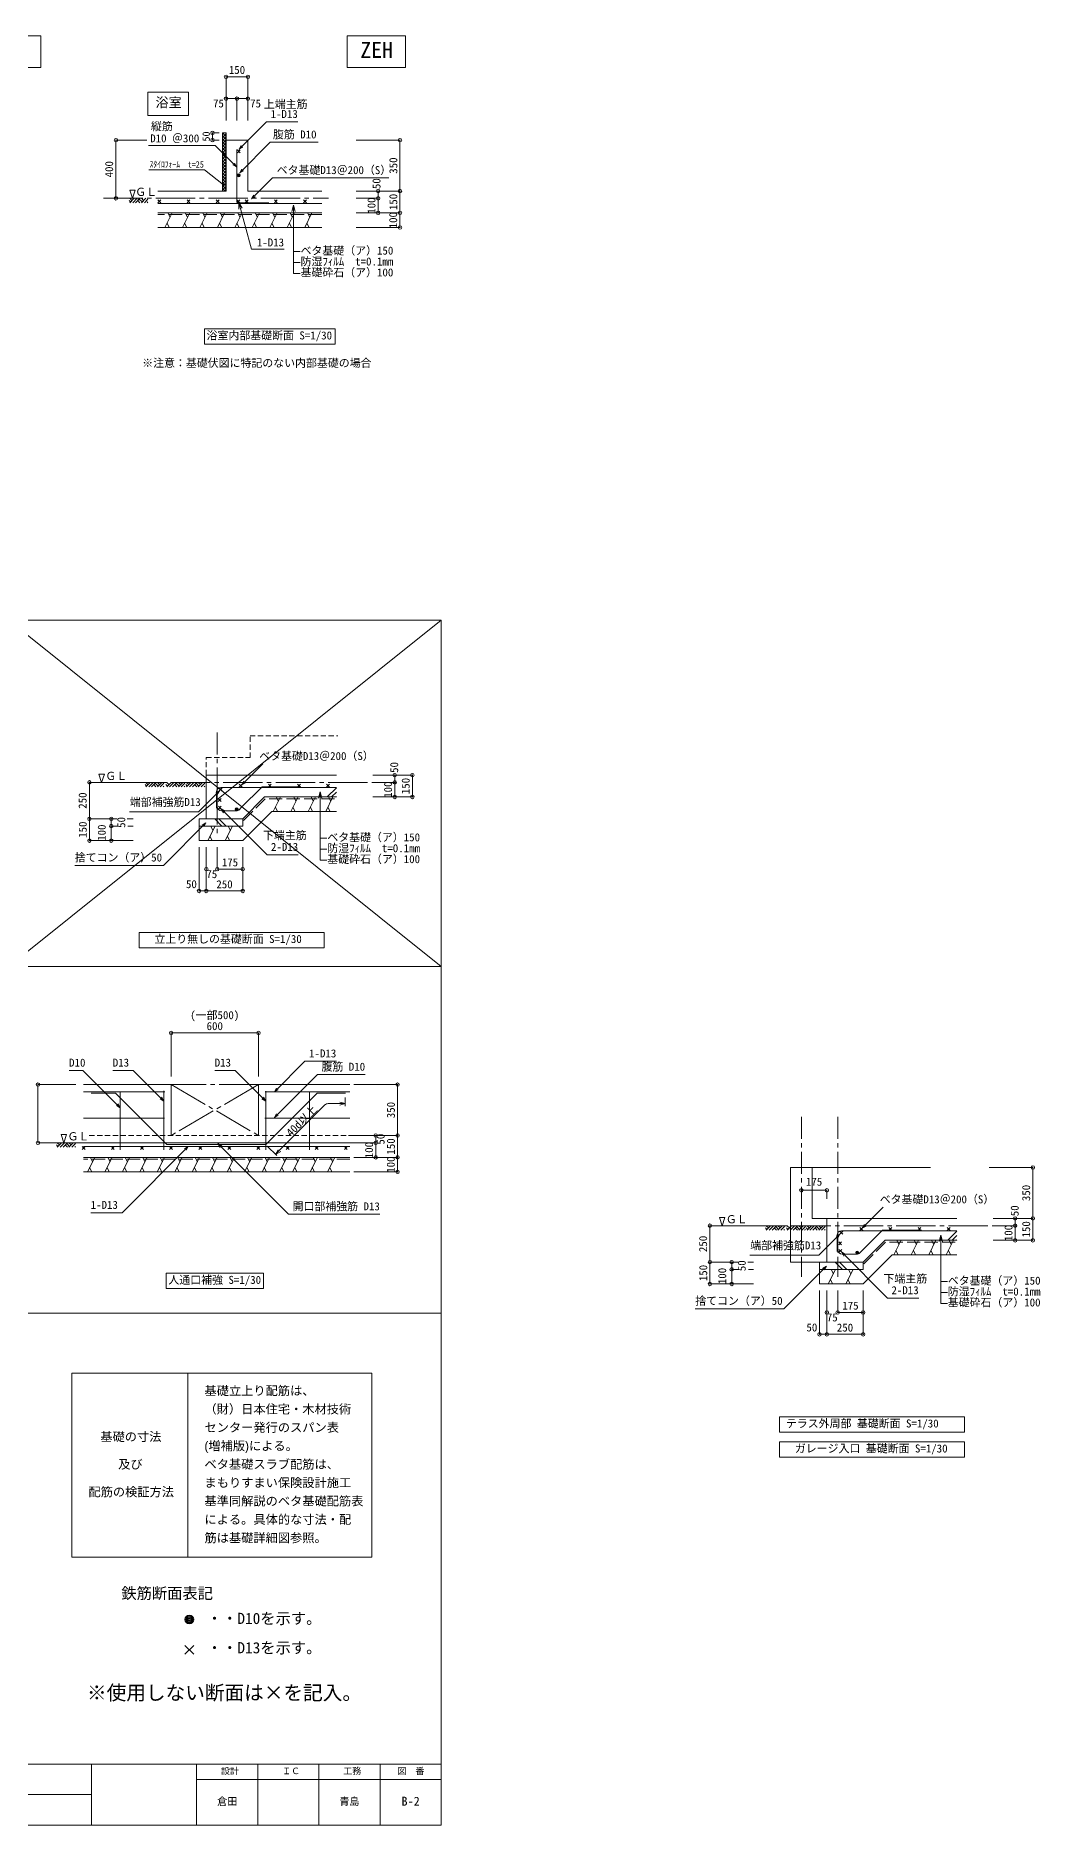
# Model space of a CAD drawing. Units: millimetres at full size, sheet at 1:30. Extents: x -300124 to 10055, y -4140 to 27542.
# Drawn here: x 3155 to 10055, y -4140 to 8154 of the extents above; entities that cross this region are included whole.
import ezdxf
from ezdxf.enums import TextEntityAlignment as Align

# ---------------------------------------------------------------- set-up
doc = ezdxf.new("R2010")
doc.units = ezdxf.units.MM
doc.header["$LTSCALE"] = 30
doc.header["$PDMODE"] = 32
doc.header["$PDSIZE"] = 24
for name, pattern in [('CHAIN1', [8, 5, -1, 1, -1]), ('CHAIN2', [12, 9, -1, 1, -1]), ('DASHED1', [1.8, 1.2, -0.6]), ('DASHED3', [4, 3, -1])]:
    doc.linetypes.add(name, pattern=pattern)
for name, color, linetype, lineweight in [('0-0_敷地線', 4, 'Continuous', 9), ('0-1_文字', 4, 'Continuous', 9), ('0-2_既存建物', 4, 'Continuous', 9), ('0-3_2040', 4, 'Continuous', 9), ('F-F_Layer255', 4, 'Continuous', 9)]:
    doc.layers.add(name, color=color, linetype=linetype, lineweight=lineweight)
doc.layers.add('F-1_Layer241', color=3, linetype='Continuous')
doc.styles.add('ＭＳ ゴシック', font='')
doc.styles.add('ＭＳ Ｐゴシック', font='')
doc.styles.get('ＭＳ ゴシック').set_extended_font_data('MS Gothic')
doc.styles.get('ＭＳ Ｐゴシック').set_extended_font_data('MS PGothic')

msp = doc.modelspace()

# ---------------------------------------------------------------- linework, layer by layer
at = {"layer": '0-0_敷地線'}
for p, q in [((4462.28, 7872.91), (4462.28, 7722.91)), ((4462.28, 7872.91), (4612.28, 7872.91)), ((4612.28, 7872.91), (4612.28, 7722.91)), ((4462.28, 7722.91), (4462.28, 7572.91)), ((4462.28, 7722.91), (4537.28, 7722.91)), ((4537.28, 7722.91), (4537.28, 7572.91)), ((4537.28, 7722.91), (4612.28, 7722.91)), ((4612.28, 7722.91), (4612.28, 7572.91)), ((4551.35, 7374.45), (4740.05, 7563.14)), ((4740.05, 7563.14), (4955.55, 7563.14)), ((3705.96, 7437.71), (3855.96, 7437.71)), ((3705.96, 7037.71), (3705.96, 7437.71)), ((3855.96, 7437.71), (3917.19, 7437.71)), ((3929.13, 7400.1), (4387.01, 7400.1)), ((4534.14, 7252.97), (4387.01, 7400.1)), ((4462.28, 7422.71), (4462.28, 7437.71)), ((4462.28, 7437.71), (4612.28, 7437.71)), ((4462.28, 7422.71), (4462.28, 7087.71)), ((4612.28, 7437.71), (4612.28, 7422.71)), ((4612.28, 7087.71), (4612.28, 7422.71)), ((5656.96, 7437.71), (5356.96, 7437.71)), ((5656.96, 7087.71), (5656.96, 7437.71)), ((4508.16, 7267.97), (4534.14, 7252.97)), ((4534.14, 7252.97), (4519.14, 7278.95)), ((4537.28, 7016.87), (4537.28, 7372.71)), ((4560.17, 7349.78), (4540.17, 7369.78)), ((4560.17, 7369.78), (4540.17, 7349.78)), ((4637.4, 7033.27), (4781.79, 7177.67)), ((4781.79, 7177.67), (5579.96, 7177.67)), ((3805.78, 7012.71), (3795.78, 7022.71)), ((3815.78, 7022.71), (3800.78, 7037.71)), ((3800.78, 7007.71), (3830.78, 7037.71)), ((3819.09, 7037.71), (3837.76, 7093.71)), ((3820.78, 7007.71), (3850.78, 7037.71)), ((3840.78, 7007.71), (3870.78, 7037.71)), ((3870.78, 7007.71), (3855.78, 7022.71)), ((3885.78, 7012.71), (3865.78, 7032.71)), ((3895.78, 7022.71), (3880.78, 7037.71)), ((3880.78, 7007.71), (3910.78, 7037.71)), ((3900.78, 7007.71), (3925.78, 7032.71)), ((3920.78, 7007.71), (3925.78, 7012.71)), ((4462.28, 7087.71), (3993.9, 7087.71)), ((3993.9, 7026.92), (4013.9, 7006.92)), ((3993.9, 7006.92), (4013.9, 7026.92)), ((4193.9, 7026.92), (4213.9, 7006.92)), ((4193.9, 7006.92), (4213.9, 7026.92)), ((4393.9, 7026.92), (4413.9, 7006.92)), ((4393.9, 7006.92), (4413.9, 7026.92)), ((4537.28, 7026.92), (4557.28, 7006.92)), ((4537.28, 7006.92), (4557.28, 7026.92)), ((4550.29, 7008.43), (4636.18, 6687.87)), ((4593.9, 7026.92), (4613.9, 7006.92)), ((4593.9, 7006.92), (4613.9, 7026.92)), ((5119.78, 7087.71), (4612.28, 7087.71)), ((4793.9, 7026.92), (4813.9, 7006.92)), ((4793.9, 7006.92), (4813.9, 7026.92)), ((4993.9, 7026.92), (5013.9, 7006.92)), ((4993.9, 7006.92), (5013.9, 7026.92)), ((5506.96, 7087.71), (5356.96, 7087.71)), ((5506.96, 7037.71), (5356.96, 7037.71)), ((5656.96, 7087.71), (5506.96, 7087.71)), ((5506.96, 7037.71), (5506.96, 7087.71)), ((5506.96, 6937.71), (5506.96, 7037.71)), ((5656.96, 6937.71), (5656.96, 7087.71)), ((3994.23, 7002.71), (5119.78, 7002.71)), ((3994.23, 6937.71), (4212.28, 6937.71)), ((4042.28, 6837.71), (4092.28, 6937.71)), ((4077.28, 6907.71), (4062.28, 6937.71)), ((4162.28, 6837.71), (4212.28, 6937.71)), ((4197.28, 6907.71), (4182.28, 6937.71)), ((5119.78, 6937.71), (4212.28, 6937.71)), ((4282.28, 6837.71), (4332.28, 6937.71)), ((4317.28, 6907.71), (4302.28, 6937.71)), ((4402.28, 6837.71), (4452.28, 6937.71)), ((4437.28, 6907.71), (4422.28, 6937.71)), ((4522.28, 6837.71), (4572.28, 6937.71)), ((4557.28, 6907.71), (4542.28, 6937.71)), ((4547.28, 7006.87), (4755.04, 7006.87)), ((4642.28, 6837.71), (4692.28, 6937.71)), ((4677.28, 6907.71), (4662.28, 6937.71)), ((4762.28, 6837.71), (4812.28, 6937.71)), ((4797.28, 6907.71), (4782.28, 6937.71)), ((4882.28, 6837.71), (4932.28, 6937.71)), ((4917.28, 6907.71), (4902.28, 6937.71)), ((4925.45, 6990.7), (4925.45, 6522.2)), ((5002.28, 6837.71), (5052.28, 6937.71)), ((5037.28, 6907.71), (5022.28, 6937.71)), ((5656.96, 6837.71), (5656.96, 6937.71)), ((3994.23, 6837.71), (5119.78, 6837.71)), ((4072.28, 6837.71), (4057.28, 6867.71)), ((4192.28, 6837.71), (4177.28, 6867.71)), ((4312.28, 6837.71), (4297.28, 6867.71)), ((4432.28, 6837.71), (4417.28, 6867.71)), ((4552.28, 6837.71), (4537.28, 6867.71)), ((4672.28, 6837.71), (4657.28, 6867.71)), ((4792.28, 6837.71), (4777.28, 6867.71)), ((4912.28, 6837.71), (4897.28, 6867.71)), ((5032.28, 6837.71), (5017.28, 6867.71)), ((5656.96, 6837.71), (5356.96, 6837.71)), ((4636.18, 6687.87), (4861.18, 6687.87)), ((4925.45, 6672.2), (4970.95, 6672.2)), ((4925.45, 6597.2), (4970.95, 6597.2)), ((4925.45, 6522.2), (4970.95, 6522.2)), ((4313.4, 6141.71), (4313.4, 6036.71)), ((5211.87, 6141.71), (4313.4, 6141.71)), ((4313.4, 6036.71), (5211.87, 6036.71)), ((5211.87, 6036.71), (5211.87, 6141.71)), ((3864.65, 1993.8), (3864.65, 1888.8)), ((3864.65, 1888.8), (5136.3, 1888.8)), ((4084.68, 1303.65), (4084.68, 1003.65)), ((4084.68, 1303.65), (4684.68, 1303.65)), ((4684.68, 1303.65), (4684.68, 1003.65)), ((4794.18, 898.65), (5004.43, 1108.91)), ((5004.43, 1108.91), (5219.93, 1108.91)), ((3478.42, 1045.48), (3383.92, 1045.48)), ((3734.68, 789.23), (3478.42, 1045.48)), ((3824.42, 1045.48), (3683.92, 1045.48)), ((4034.68, 835.23), (3824.42, 1045.48)), ((4524.42, 1045.48), (4383.92, 1045.48)), ((4734.68, 835.23), (4524.42, 1045.48)), ((4794.18, 721.76), (5089.93, 1017.51)), ((5089.93, 1017.51), (5417.93, 1017.51)), ((3169.99, 548.65), (3169.99, 948.65)), ((3169.99, 948.65), (3429.18, 948.65)), ((4084.68, 948.65), (3483.99, 948.65)), ((3483.99, 898.65), (4040.82, 898.65)), ((3535.67, 888.94), (3702.31, 888.94)), ((3734.68, 898.65), (3734.68, 499.69)), ((4034.68, 906.53), (4034.68, 499.69)), ((4084.68, 598.65), (4084.68, 948.65)), ((5312.86, 948.65), (4684.68, 948.65)), ((4684.68, 598.65), (4684.68, 948.65)), ((4730.51, 898.65), (5312.86, 898.65)), ((4734.68, 902.24), (4734.68, 499.69)), ((5034.68, 898.65), (5034.68, 499.69)), ((5087.91, 888.94), (5282.05, 888.94)), ((5640.36, 948.65), (5340.36, 948.65)), ((5640.36, 598.65), (5640.36, 948.65)), ((5141.34, 808.93), (4801.83, 469.42)), ((5162.55, 817.72), (5281.33, 817.72)), ((5281.33, 817.72), (5243.33, 827.9)), ((5281.33, 817.72), (5244.6, 807.87)), ((5281.33, 860.58), (5281.33, 800.18)), ((3483.99, 717.76), (4038.46, 717.76)), ((4729.09, 717.76), (5312.86, 717.76)), ((3169.99, 548.65), (5340.36, 548.65)), ((3307.49, 523.65), (3297.49, 533.65)), ((3317.49, 533.65), (3302.49, 548.65)), ((3302.49, 518.65), (3332.49, 548.65)), ((3322.49, 518.65), (3352.49, 548.65)), ((3342.49, 518.65), (3372.49, 548.65)), ((3347.49, 548.65), (3366.16, 604.65)), ((3372.49, 518.65), (3357.49, 533.65)), ((3387.49, 523.65), (3367.49, 543.65)), ((3397.49, 533.65), (3382.49, 548.65)), ((3382.49, 518.65), (3412.49, 548.65)), ((3402.49, 518.65), (3427.49, 543.65)), ((3422.49, 518.65), (3427.49, 523.65)), ((3474.68, 523.65), (3494.68, 503.65)), ((3474.68, 503.65), (3494.68, 523.65)), ((3483.99, 524.04), (5312.86, 524.04)), ((3674.68, 503.65), (3694.68, 523.65)), ((3674.68, 523.65), (3694.68, 503.65)), ((4202.68, 523.15), (3747.68, 68.15)), ((3874.68, 523.65), (3894.68, 503.65)), ((3874.68, 503.65), (3894.68, 523.65)), ((4074.68, 523.65), (4094.68, 503.65)), ((4074.68, 503.65), (4094.68, 523.65)), ((4274.68, 503.65), (4294.68, 523.65)), ((4274.68, 523.65), (4294.68, 503.65)), ((4406.38, 542.79), (4891.02, 58.15)), ((4474.68, 523.65), (4494.68, 503.65)), ((4474.68, 503.65), (4494.68, 523.65)), ((4674.68, 503.65), (4694.68, 523.65)), ((4674.68, 523.65), (4694.68, 503.65)), ((4745.08, 526.18), (4810, 461.25)), ((4802.18, 469.08), (4820.37, 500.58)), ((4874.68, 503.65), (4894.68, 523.65)), ((4874.68, 523.65), (4894.68, 503.65)), ((5074.68, 523.65), (5094.68, 503.65)), ((5074.68, 503.65), (5094.68, 523.65)), ((5274.68, 523.65), (5294.68, 503.65)), ((5274.68, 503.65), (5294.68, 523.65)), ((5490.36, 598.65), (5340.36, 598.65)), ((5490.36, 548.65), (5340.36, 548.65)), ((5640.36, 598.65), (5490.36, 598.65)), ((5490.36, 548.65), (5490.36, 598.65)), ((5490.36, 448.65), (5490.36, 548.65)), ((5640.36, 448.65), (5640.36, 598.65)), ((3483.99, 448.65), (5312.86, 448.65)), ((3509.99, 348.65), (3559.99, 448.65)), ((3539.99, 348.65), (3524.99, 378.65)), ((3544.99, 418.65), (3529.99, 448.65)), ((3629.99, 348.65), (3679.99, 448.65)), ((3659.99, 348.65), (3644.99, 378.65)), ((3664.99, 418.65), (3649.99, 448.65)), ((3749.99, 348.65), (3799.99, 448.65)), ((3779.99, 348.65), (3764.99, 378.65)), ((3784.99, 418.65), (3769.99, 448.65)), ((3869.99, 348.65), (3919.99, 448.65)), ((3899.99, 348.65), (3884.99, 378.65)), ((3904.99, 418.65), (3889.99, 448.65)), ((3989.99, 348.65), (4039.99, 448.65)), ((4019.99, 348.65), (4004.99, 378.65)), ((4024.99, 418.65), (4009.99, 448.65)), ((4109.99, 348.65), (4159.99, 448.65)), ((4139.99, 348.65), (4124.99, 378.65)), ((4144.99, 418.65), (4129.99, 448.65)), ((4229.99, 348.65), (4279.99, 448.65)), ((4259.99, 348.65), (4244.99, 378.65)), ((4264.99, 418.65), (4249.99, 448.65)), ((4349.99, 348.65), (4399.99, 448.65)), ((4379.99, 348.65), (4364.99, 378.65)), ((4384.99, 418.65), (4369.99, 448.65)), ((4469.99, 348.65), (4519.99, 448.65)), ((4499.99, 348.65), (4484.99, 378.65)), ((4504.99, 418.65), (4489.99, 448.65)), ((4589.99, 348.65), (4639.99, 448.65)), ((4619.99, 348.65), (4604.99, 378.65)), ((4624.99, 418.65), (4609.99, 448.65)), ((4709.99, 348.65), (4759.99, 448.65)), ((4739.99, 348.65), (4724.99, 378.65)), ((4744.99, 418.65), (4729.99, 448.65)), ((4802.18, 469.08), (4838.36, 489.96)), ((4829.99, 348.65), (4879.99, 448.65)), ((4859.99, 348.65), (4844.99, 378.65)), ((4864.99, 418.65), (4849.99, 448.65)), ((4919.46, 348.65), (4969.46, 448.65)), ((4949.46, 348.65), (4934.46, 378.65)), ((4954.46, 418.65), (4939.46, 448.65)), ((5039.46, 348.65), (5089.46, 448.65)), ((5069.46, 348.65), (5054.46, 378.65)), ((5074.46, 418.65), (5059.46, 448.65)), ((5159.46, 348.65), (5209.46, 448.65)), ((5189.46, 348.65), (5174.46, 378.65)), ((5194.46, 418.65), (5179.46, 448.65)), ((5640.36, 448.65), (5640.36, 348.65)), ((3483.99, 348.65), (5312.86, 348.65)), ((5640.36, 348.65), (5340.36, 348.65)), ((3747.68, 68.15), (3532.18, 68.15)), ((4891.02, 58.15), (5519.02, 58.15)), ((4050.93, -347.35), (4050.93, -452.35)), ((4718.43, -347.35), (4050.93, -347.35)), ((4718.43, -452.35), (4718.43, -347.35)), ((4050.93, -452.35), (4718.43, -452.35)), ((3403, -2299.08), (3403, -1035.19)), ((3403, -1035.19), (5463.18, -1035.19)), ((4200.12, -1035.19), (4200.12, -2299.08)), ((5463.18, -1035.19), (5463.18, -2299.08)), ((8263.77, -1335.07), (8263.77, -1440.07)), ((8263.77, -1440.07), (9535.42, -1440.07)), ((8263.77, -1506.81), (8263.77, -1611.81)), ((8263.77, -1611.81), (9535.42, -1611.81)), ((5463.18, -2299.08), (3403, -2299.08)), ((4180.07, -2904.45), (4240.07, -2964.45)), ((4180.07, -2964.45), (4240.07, -2904.45))]:
    msp.add_line(p, q, dxfattribs=at)
at = {"layer": '0-0_敷地線', "color": 6}
for p, q in [((4368.75, 7487.71), (4368.75, 7437.71)), ((4368.75, 7487.71), (4415.18, 7487.71)), ((4368.75, 7437.71), (4415.18, 7437.71)), ((4437.28, 7487.71), (4437.28, 7087.71)), ((4437.28, 7477.93), (4447.06, 7487.71)), ((4462.28, 7462.38), (4437.28, 7487.38)), ((4437.28, 7456.72), (4462.28, 7481.72)), ((4462.28, 7441.17), (4437.28, 7466.17)), ((4437.28, 7435.51), (4462.28, 7460.51)), ((4462.28, 7419.96), (4437.28, 7444.96)), ((4437.28, 7414.29), (4462.28, 7439.29)), ((4462.28, 7398.74), (4437.28, 7423.74)), ((4437.28, 7393.08), (4462.28, 7418.08)), ((4462.28, 7377.53), (4437.28, 7402.53)), ((4437.28, 7371.87), (4462.28, 7396.87)), ((4462.28, 7356.32), (4437.28, 7381.32)), ((4462.28, 7483.6), (4458.16, 7487.71)), ((4437.28, 7350.65), (4462.28, 7375.65)), ((4462.28, 7335.1), (4437.28, 7360.1)), ((4437.28, 7329.44), (4462.28, 7354.44)), ((4462.28, 7313.89), (4437.28, 7338.89)), ((4437.28, 7308.23), (4462.28, 7333.23)), ((4462.28, 7292.68), (4437.28, 7317.68)), ((4437.28, 7287.01), (4462.28, 7312.01)), ((4462.28, 7271.46), (4437.28, 7296.46)), ((4437.28, 7265.8), (4462.28, 7290.8)), ((4462.28, 7250.25), (4437.28, 7275.25)), ((4437.28, 7244.59), (4462.28, 7269.59)), ((4462.28, 7229.04), (4437.28, 7254.04)), ((3930.61, 7232.92), (4313.63, 7232.92)), ((4313.63, 7232.92), (4444.84, 7129.69)), ((4437.28, 7223.37), (4462.28, 7248.37)), ((4462.28, 7207.82), (4437.28, 7232.82)), ((4437.28, 7202.16), (4462.28, 7227.16)), ((4462.28, 7186.61), (4437.28, 7211.61)), ((4437.28, 7180.95), (4462.28, 7205.95)), ((4462.28, 7165.4), (4437.28, 7190.4)), ((4437.28, 7159.74), (4462.28, 7184.74)), ((4462.28, 7144.18), (4437.28, 7169.18)), ((4437.28, 7138.52), (4462.28, 7163.52)), ((4462.28, 7122.97), (4437.28, 7147.97)), ((4437.28, 7117.31), (4462.28, 7142.31)), ((4462.28, 7101.76), (4437.28, 7126.76)), ((4437.28, 7096.1), (4462.28, 7121.1)), ((4455.11, 7087.71), (4437.28, 7105.55)), ((4450.11, 7087.71), (4462.28, 7099.88))]:
    msp.add_line(p, q, dxfattribs=at)
at = {"layer": '0-0_敷地線', "linetype": 'CHAIN2'}
for p, q in [((3620.72, 7037.71), (5165.28, 7037.71)), ((4684.68, 948.65), (4084.68, 598.65)), ((4084.68, 948.65), (4684.68, 598.65)), ((4684.68, 948.65), (4084.68, 948.65))]:
    msp.add_line(p, q, dxfattribs=at)
at = {"layer": '0-0_敷地線', "linetype": 'DASHED3'}
for p, q in [((5119.78, 6925.71), (3994.23, 6925.71)), ((5312.86, 436.65), (3483.99, 436.65))]:
    msp.add_line(p, q, dxfattribs=at)
at = {"layer": '0-0_敷地線', "linetype": 'DASHED1'}
msp.add_line((5340.36, 598.65), (3508.52, 598.65), dxfattribs=at)
at = {"layer": '0-0_敷地線', "color": 3}
for points in [[(2790.79, 8154.47), (3190.1, 8154.47), (3190.1, 7935.97), (2790.79, 7935.97)], [(5294.46, 8154.47), (5693.77, 8154.47), (5693.77, 7935.97), (5294.46, 7935.97)]]:
    msp.add_lwpolyline(points, close=True, dxfattribs=at)
at = {"layer": '0-0_敷地線'}
msp.add_lwpolyline([(3925.54, 7766.36), (4204.18, 7766.36), (4204.18, 7606.69), (3925.54, 7606.69)], close=True, dxfattribs=at)
at = {"layer": '0-0_敷地線', "color": 6}
msp.add_lwpolyline([(4437.28, 7487.71), (4462.28, 7487.71), (4462.28, 7437.71)], dxfattribs=at)
at = {"layer": '0-0_敷地線'}
for points in [[(4577.33, 7389.45), (4551.35, 7374.45), (4566.35, 7400.43)], [(4555.8, 7212.4), (4766.06, 7422.65), (5094.06, 7422.65)], [(4581.79, 7227.4), (4555.8, 7212.4), (4570.8, 7238.38)], [(3819.09, 7037.71), (3800.43, 7093.71), (3837.76, 7093.71)], [(4550.29, 6963.43), (4550.29, 7008.43), (4572.79, 6969.46)], [(4663.38, 7048.27), (4637.4, 7033.27), (4652.4, 7059.25)], [(4913.8, 6947.24), (4925.45, 6990.7), (4937.09, 6947.24)], [(5656.96, 6937.71), (5506.96, 6937.71), (5356.96, 6937.71)], [(5136.3, 1888.8), (5136.3, 1993.8), (3864.65, 1993.8)], [(3702.31, 888.94), (4054.78, 536.46), (4735.43, 536.46), (5087.91, 888.94)], [(4008.69, 850.23), (4034.68, 835.23), (4019.68, 861.21)], [(4708.69, 850.23), (4734.68, 835.23), (4719.68, 861.21)], [(4820.16, 913.65), (4794.18, 898.65), (4809.18, 924.63)], [(3708.69, 804.23), (3734.68, 789.23), (3719.68, 815.21)], [(4820.16, 736.76), (4794.18, 721.76), (4809.18, 747.74)], [(3347.49, 548.65), (3328.82, 604.65), (3366.16, 604.65)], [(4176.69, 508.15), (4202.68, 523.15), (4187.68, 497.17)], [(4421.38, 516.81), (4406.38, 542.79), (4432.36, 527.79)], [(5640.36, 448.65), (5490.36, 448.65), (5340.36, 448.65)], [(9535.42, -1440.07), (9535.42, -1335.07), (8263.77, -1335.07)], [(9535.42, -1611.81), (9535.42, -1506.81), (8263.77, -1506.81)]]:
    msp.add_lwpolyline(points, dxfattribs=at)
for centre, radius in [((4549.1, 7195.9), 10), ((4549.1, 7195.9), 8), ((4549.1, 7195.9), 6), ((4549.1, 7195.9), 4), ((4549.1, 7195.9), 2), ((4209.87, -2726.51), 30), ((4209.87, -2726.51), 24), ((4209.87, -2726.51), 18), ((4209.87, -2726.51), 12), ((4209.87, -2726.51), 6)]:
    msp.add_circle(centre, radius, dxfattribs=at)
for centre, radius, start, end in [((4547.28, 7016.87), 10, 180, 270), ((5162.55, 787.72), 30, 90, 135)]:
    msp.add_arc(centre, radius, start, end, dxfattribs=at)
for p in [(4462.28, 7872.91), (4612.28, 7872.91), (4462.28, 7722.91), (4537.28, 7722.91), (4612.28, 7722.91), (3705.96, 7437.71), (5656.96, 7437.71), (3705.96, 7037.71), (5506.96, 7087.71), (5506.96, 7037.71), (5506.96, 7037.71), (5656.96, 7087.71), (5506.96, 6937.71), (5656.96, 6937.71), (5656.96, 6937.71), (5656.96, 6837.71), (4084.68, 1303.65), (4684.68, 1303.65), (3169.99, 948.65), (5640.36, 948.65), (3169.99, 548.65), (5490.36, 598.65), (5490.36, 548.65), (5490.36, 548.65), (5640.36, 598.65), (5490.36, 448.65), (5640.36, 448.65), (5640.36, 348.65)]:
    msp.add_point(p, dxfattribs=at)
at = {"layer": '0-0_敷地線', "color": 6}
for p in [(4368.75, 7487.71), (4368.75, 7437.71)]:
    msp.add_point(p, dxfattribs=at)
at = {"layer": '0-1_文字', "linetype": 'CHAIN1'}
for p, q in [((4401.64, 3366.5), (4401.64, 2672.55)), ((8413.95, 725.94), (8413.95, -373.31)), ((8663.95, 725.94), (8663.95, -373.31))]:
    msp.add_line(p, q, dxfattribs=at)
at = {"layer": '0-1_文字', "linetype": 'DASHED1'}
for p, q in [((4626.64, 3344.84), (5229.64, 3344.84)), ((4626.64, 3194.84), (4626.64, 3344.84)), ((4326.64, 3194.84), (4626.64, 3194.84)), ((4326.64, 3074.84), (4326.64, 3194.84))]:
    msp.add_line(p, q, dxfattribs=at)
at = {"layer": '0-1_文字'}
for p, q in [((3589, 3080.84), (3626.33, 3080.84)), ((3607.66, 3024.84), (3589, 3080.84)), ((3607.66, 3024.84), (3626.33, 3080.84)), ((4326.64, 3074.84), (4326.64, 2774.84)), ((5220.64, 3074.84), (4326.64, 3074.84)), ((5620.48, 3074.84), (5470.48, 3074.84)), ((5741.84, 3074.84), (5591.84, 3074.84)), ((5741.84, 3074.84), (5591.84, 3074.84)), ((5620.48, 3024.84), (5620.48, 3074.84)), ((5741.84, 2924.84), (5741.84, 3074.84)), ((3523.56, 2774.84), (3523.56, 3024.84)), ((3606.15, 3024.84), (3608.53, 3024.84)), ((3915.57, 2999.84), (3905.57, 3009.84)), ((3910.57, 2994.84), (3940.57, 3024.84)), ((3925.57, 3009.84), (3910.57, 3024.84)), ((3930.57, 2994.84), (3960.57, 3024.84)), ((3950.57, 2994.84), (3980.57, 3024.84)), ((3980.57, 2994.84), (3965.57, 3009.84)), ((3995.57, 2999.84), (3975.57, 3019.84)), ((3990.57, 2994.84), (4020.57, 3024.84)), ((4005.57, 3009.84), (3990.57, 3024.84)), ((4010.57, 2994.84), (4035.57, 3019.84)), ((4030.57, 2994.84), (4035.57, 2999.84)), ((4059.44, 2999.84), (4049.44, 3009.84)), ((4054.44, 2994.84), (4084.44, 3024.84)), ((4069.44, 3009.84), (4054.44, 3024.84)), ((4074.44, 2994.84), (4104.44, 3024.84)), ((4094.44, 2994.84), (4124.44, 3024.84)), ((4124.44, 2994.84), (4109.44, 3009.84)), ((4139.44, 2999.84), (4119.44, 3019.84)), ((4134.44, 2994.84), (4164.44, 3024.84)), ((4149.44, 3009.84), (4134.44, 3024.84)), ((4154.44, 2994.84), (4179.44, 3019.84)), ((4174.44, 2994.84), (4179.44, 2999.84)), ((4195.89, 2999.84), (4185.89, 3009.84)), ((4190.89, 2994.84), (4220.89, 3024.84)), ((4205.89, 3009.84), (4190.89, 3024.84)), ((4210.89, 2994.84), (4240.89, 3024.84)), ((4230.89, 2994.84), (4260.89, 3024.84)), ((4260.89, 2994.84), (4245.89, 3009.84)), ((4275.89, 2999.84), (4255.89, 3019.84)), ((4270.89, 2994.84), (4300.89, 3024.84)), ((4285.89, 3009.84), (4270.89, 3024.84)), ((4416.86, 2967.33), (4272.46, 2822.93)), ((4290.89, 2994.84), (4315.89, 3019.84)), ((4310.89, 2994.84), (4315.89, 2999.84)), ((4396.82, 2959.84), (4396.82, 2847.08)), ((4401.64, 2859.84), (4401.64, 3003.03)), ((4435.87, 2967.34), (4415.87, 2987.34)), ((4435.87, 2987.34), (4415.87, 2967.34)), ((4426.82, 2989.84), (4526.64, 2989.84)), ((4526.64, 2989.84), (5220.64, 2989.84)), ((4553.06, 2992.43), (4573.06, 3012.43)), ((4553.06, 3012.43), (4573.06, 2992.43)), ((4570.4, 3007.59), (4585.4, 3033.57)), ((4753.06, 2992.43), (4773.06, 3012.43)), ((4753.06, 3012.43), (4773.06, 2992.43)), ((4953.06, 2992.43), (4973.06, 3012.43)), ((4953.06, 3012.43), (4973.06, 2992.43)), ((5109.12, 2959.62), (5109.12, 2491.12)), ((5153.06, 2992.43), (5173.06, 3012.43)), ((5153.06, 3012.43), (5173.06, 2992.43)), ((5157.71, 2924.84), (5220.64, 2987.77)), ((5187.4, 2924.84), (5220.64, 2958.07)), ((5620.48, 3024.84), (5470.48, 3024.84)), ((5620.48, 3024.84), (5470.48, 3024.84)), ((5620.48, 2924.84), (5620.48, 3024.84)), ((4428.51, 2893.68), (4408.51, 2913.68)), ((4428.51, 2913.68), (4408.51, 2893.68)), ((4409.5, 2862.01), (4429.5, 2842.01)), ((4409.5, 2842.01), (4429.5, 2862.01)), ((4429.67, 2842.32), (4455.65, 2827.32)), ((4444.67, 2816.33), (4429.67, 2842.32)), ((4429.67, 2842.32), (4744.34, 2527.65)), ((4534.22, 2829.84), (4431.64, 2829.84)), ((4726.64, 2924.84), (5220.64, 2924.84)), ((4786.64, 2824.84), (4836.64, 2924.84)), ((4816.64, 2824.84), (4801.64, 2854.84)), ((4821.64, 2894.84), (4806.64, 2924.84)), ((4906.64, 2824.84), (4956.64, 2924.84)), ((4936.64, 2824.84), (4921.64, 2854.84)), ((4941.64, 2894.84), (4926.64, 2924.84)), ((5026.64, 2824.84), (5076.64, 2924.84)), ((5056.64, 2824.84), (5041.64, 2854.84)), ((5061.64, 2894.84), (5046.64, 2924.84)), ((5146.64, 2824.84), (5196.64, 2924.84)), ((5176.64, 2824.84), (5161.64, 2854.84)), ((5181.64, 2894.84), (5166.64, 2924.84)), ((5217.1, 2924.84), (5220.64, 2928.38)), ((5620.48, 2924.84), (5470.48, 2924.84)), ((5741.84, 2924.84), (5591.84, 2924.84)), ((3523.56, 2774.84), (3673.56, 2774.84)), ((3523.56, 2624.84), (3523.56, 2774.84)), ((3523.56, 2774.84), (3673.56, 2774.84)), ((3673.56, 2724.84), (3673.56, 2774.84)), ((3673.56, 2774.84), (3705.23, 2774.84)), ((3673.56, 2774.84), (3714.33, 2774.84)), ((3673.56, 2624.84), (3673.56, 2724.84)), ((3673.56, 2724.84), (3705.23, 2724.84)), ((3673.56, 2724.84), (3714.33, 2724.84)), ((3783.84, 2774.84), (3823.56, 2774.84)), ((3787.73, 2774.84), (3823.56, 2774.84)), ((3787.73, 2724.84), (3823.56, 2724.84)), ((3787.73, 2724.84), (3823.56, 2724.84)), ((4272.46, 2822.93), (3798.17, 2822.93)), ((4323.66, 2746.76), (4031.61, 2454.7)), ((4336.64, 2624.84), (4386.64, 2724.84)), ((4371.64, 2694.84), (4356.64, 2724.84)), ((4383.97, 2774.84), (4433.97, 2724.84)), ((4413.67, 2774.84), (4463.67, 2724.84)), ((4456.64, 2624.84), (4506.64, 2724.84)), ((4491.64, 2694.84), (4476.64, 2724.84)), ((4576.64, 2774.84), (4576.64, 2724.84)), ((4776.64, 2824.84), (5220.64, 2824.84)), ((3523.56, 2624.84), (3673.56, 2624.84)), ((3673.56, 2624.84), (3823.56, 2624.84)), ((4366.64, 2624.84), (4351.64, 2654.84)), ((4486.64, 2624.84), (4471.64, 2654.84)), ((5109.12, 2641.12), (5154.62, 2641.12)), ((4276.64, 2278.84), (4276.64, 2578.84)), ((4326.64, 2428.84), (4326.64, 2578.84)), ((4401.64, 2428.84), (4401.64, 2578.84)), ((4401.64, 2428.84), (4401.64, 2578.84)), ((4576.64, 2428.84), (4576.64, 2578.84)), ((4744.34, 2527.65), (4958.06, 2527.65)), ((5109.12, 2566.12), (5154.62, 2566.12)), ((5109.12, 2491.12), (5154.62, 2491.12)), ((4031.61, 2454.7), (3422.93, 2454.7)), ((4326.64, 2278.84), (4326.64, 2428.84)), ((4326.64, 2278.84), (4326.64, 2428.84)), ((4326.64, 2278.84), (4326.64, 2428.84)), ((4401.64, 2428.84), (4576.64, 2428.84)), ((4576.64, 2278.84), (4576.64, 2428.84)), ((4326.64, 2278.84), (4276.64, 2278.84)), ((4326.64, 2278.84), (4576.64, 2278.84)), ((10004.15, 378.98), (9704.15, 378.98)), ((10004.15, 28.98), (10004.15, 378.98)), ((7851.31, 34.98), (7888.64, 34.98)), ((7869.98, -21.02), (7851.31, 34.98)), ((7869.98, -21.02), (7888.64, 34.98)), ((8588.95, 28.98), (8588.95, -271.02)), ((9482.95, 28.98), (8588.95, 28.98)), ((9882.8, 28.98), (9732.8, 28.98)), ((10004.15, 28.98), (9854.15, 28.98)), ((10004.15, 28.98), (9854.15, 28.98)), ((9882.8, -21.02), (9882.8, 28.98)), ((10004.15, -121.02), (10004.15, 28.98)), ((7785.87, -271.02), (7785.87, -21.02)), ((7868.47, -21.02), (7870.84, -21.02)), ((8177.88, -46.02), (8167.88, -36.02)), ((8172.88, -51.02), (8202.88, -21.02)), ((8187.88, -36.02), (8172.88, -21.02)), ((8192.88, -51.02), (8222.88, -21.02)), ((8212.88, -51.02), (8242.88, -21.02)), ((8242.88, -51.02), (8227.88, -36.02)), ((8257.88, -46.02), (8237.88, -26.02)), ((8252.88, -51.02), (8282.88, -21.02)), ((8267.88, -36.02), (8252.88, -21.02)), ((8272.88, -51.02), (8297.88, -26.02)), ((8292.88, -51.02), (8297.88, -46.02)), ((8321.76, -46.02), (8311.76, -36.02)), ((8316.76, -51.02), (8346.76, -21.02)), ((8331.76, -36.02), (8316.76, -21.02)), ((8336.76, -51.02), (8366.76, -21.02)), ((8356.76, -51.02), (8386.76, -21.02)), ((8386.76, -51.02), (8371.76, -36.02)), ((8401.76, -46.02), (8381.76, -26.02)), ((8396.76, -51.02), (8426.76, -21.02)), ((8411.76, -36.02), (8396.76, -21.02)), ((8416.76, -51.02), (8441.76, -26.02)), ((8436.76, -51.02), (8441.76, -46.02)), ((8458.2, -46.02), (8448.2, -36.02)), ((8453.2, -51.02), (8483.2, -21.02)), ((8468.2, -36.02), (8453.2, -21.02)), ((8473.2, -51.02), (8503.2, -21.02)), ((8493.2, -51.02), (8523.2, -21.02)), ((8523.2, -51.02), (8508.2, -36.02)), ((8538.2, -46.02), (8518.2, -26.02)), ((8533.2, -51.02), (8563.2, -21.02)), ((8548.2, -36.02), (8533.2, -21.02)), ((8679.17, -78.53), (8534.78, -222.93)), ((8553.2, -51.02), (8578.2, -26.02)), ((8573.2, -51.02), (8578.2, -46.02)), ((8659.14, -86.02), (8659.14, -198.78)), ((8663.95, -186.02), (8663.95, -42.83)), ((8698.19, -78.52), (8678.19, -58.52)), ((8698.19, -58.52), (8678.19, -78.52)), ((8689.14, -56.02), (8788.95, -56.02)), ((8788.95, -56.02), (9482.95, -56.02)), ((8815.37, -53.43), (8835.37, -33.43)), ((8815.37, -33.43), (8835.37, -53.43)), ((8832.71, -38.27), (8847.71, -12.29)), ((8988.95, -121.02), (9482.95, -121.02)), ((9015.37, -53.43), (9035.37, -33.43)), ((9015.37, -33.43), (9035.37, -53.43)), ((9048.95, -221.02), (9098.95, -121.02)), ((9083.95, -151.02), (9068.95, -121.02)), ((9168.95, -221.02), (9218.95, -121.02)), ((9203.95, -151.02), (9188.95, -121.02)), ((9215.37, -53.43), (9235.37, -33.43)), ((9215.37, -33.43), (9235.37, -53.43)), ((9288.95, -221.02), (9338.95, -121.02)), ((9323.95, -151.02), (9308.95, -121.02)), ((9371.44, -86.23), (9371.44, -554.73)), ((9408.95, -221.02), (9458.95, -121.02)), ((9415.37, -53.43), (9435.37, -33.43)), ((9415.37, -33.43), (9435.37, -53.43)), ((9420.02, -121.02), (9482.95, -58.09)), ((9443.95, -151.02), (9428.95, -121.02)), ((9449.72, -121.02), (9482.95, -87.78)), ((9479.41, -121.02), (9482.95, -117.48)), ((9882.8, -21.02), (9732.8, -21.02)), ((9882.8, -21.02), (9732.8, -21.02)), ((9882.8, -121.02), (9732.8, -121.02)), ((10004.15, -121.02), (9854.15, -121.02)), ((9882.8, -121.02), (9882.8, -21.02)), ((8534.78, -222.93), (8060.48, -222.93)), ((8690.83, -152.18), (8670.83, -132.18)), ((8690.83, -132.18), (8670.83, -152.18)), ((8671.82, -183.85), (8691.82, -203.85)), ((8671.82, -203.85), (8691.82, -183.85)), ((8691.98, -203.54), (8717.96, -218.54)), ((8706.98, -229.52), (8691.98, -203.54)), ((8691.98, -203.54), (9006.65, -518.21)), ((8796.53, -216.02), (8693.95, -216.02)), ((9038.95, -221.02), (9482.95, -221.02)), ((9078.95, -221.02), (9063.95, -191.02)), ((9198.95, -221.02), (9183.95, -191.02)), ((9318.95, -221.02), (9303.95, -191.02)), ((9438.95, -221.02), (9423.95, -191.02)), ((7785.87, -271.02), (7935.87, -271.02)), ((7785.87, -421.02), (7785.87, -271.02)), ((7785.87, -271.02), (7935.87, -271.02)), ((7935.87, -321.02), (7935.87, -271.02)), ((7935.87, -271.02), (7967.55, -271.02)), ((7935.87, -271.02), (7976.64, -271.02)), ((7935.87, -421.02), (7935.87, -321.02)), ((7935.87, -321.02), (7967.55, -321.02)), ((7935.87, -321.02), (7976.64, -321.02)), ((8046.15, -271.02), (8085.87, -271.02)), ((8050.05, -271.02), (8085.87, -271.02)), ((8050.05, -321.02), (8085.87, -321.02)), ((8050.05, -321.02), (8085.87, -321.02)), ((8585.98, -299.1), (8293.92, -591.16)), ((8598.95, -421.02), (8648.95, -321.02)), ((8633.95, -351.02), (8618.95, -321.02)), ((8646.28, -271.02), (8696.28, -321.02)), ((8675.98, -271.02), (8725.98, -321.02)), ((8718.95, -421.02), (8768.95, -321.02)), ((8753.95, -351.02), (8738.95, -321.02)), ((8838.95, -271.02), (8838.95, -321.02)), ((7785.87, -421.02), (7935.87, -421.02)), ((7935.87, -421.02), (8085.87, -421.02)), ((8538.95, -767.02), (8538.95, -467.02)), ((8588.95, -617.02), (8588.95, -467.02)), ((8628.95, -421.02), (8613.95, -391.02)), ((8663.95, -617.02), (8663.95, -467.02)), ((8663.95, -617.02), (8663.95, -467.02)), ((8748.95, -421.02), (8733.95, -391.02)), ((8838.95, -617.02), (8838.95, -467.02)), ((9371.44, -404.73), (9416.94, -404.73)), ((9371.44, -479.73), (9416.94, -479.73)), ((8293.92, -591.16), (7685.25, -591.16)), ((9006.65, -518.21), (9220.37, -518.21)), ((9371.44, -554.73), (9416.94, -554.73)), ((8588.95, -767.02), (8588.95, -617.02)), ((8588.95, -767.02), (8588.95, -617.02)), ((8588.95, -767.02), (8588.95, -617.02)), ((8663.95, -617.02), (8838.95, -617.02)), ((8838.95, -767.02), (8838.95, -617.02)), ((8588.95, -767.02), (8538.95, -767.02)), ((8588.95, -767.02), (8838.95, -767.02))]:
    msp.add_line(p, q, dxfattribs=at)
at = {"layer": '0-1_文字', "linetype": 'CHAIN2'}
for p, q in [((4083.14, 3024.84), (5626.58, 3024.84)), ((8345.45, -21.02), (9888.89, -21.02))]:
    msp.add_line(p, q, dxfattribs=at)
at = {"layer": '0-1_文字', "linetype": 'DASHED3'}
for p, q in [((4581.61, 2762.84), (4731.61, 2912.84)), ((5208.21, 2912.84), (4731.61, 2912.84)), ((8843.92, -283.02), (8993.92, -133.02)), ((9470.52, -133.02), (8993.92, -133.02))]:
    msp.add_line(p, q, dxfattribs=at)
at = {"layer": '0-1_文字'}
for points in [[(4596.38, 3022.59), (4570.4, 3007.59), (4714.79, 3151.98)], [(3523.56, 3024.84), (3671.18, 3024.84), (4055.64, 3024.84)], [(4390.88, 2952.33), (4416.86, 2967.33), (4401.86, 2941.34)], [(4553.89, 2838.63), (4564.2, 2848.94), (4709.98, 2994.71), (4976.55, 2994.71)], [(5097.48, 2916.16), (5109.12, 2959.62), (5120.77, 2916.16)], [(4326.64, 2774.84), (4576.64, 2774.84), (4726.64, 2924.84)], [(4776.64, 2824.84), (4576.64, 2624.84), (4276.64, 2624.84)], [(4276.64, 2724.84), (4276.64, 2774.84), (4576.64, 2774.84)], [(4276.64, 2624.84), (4276.64, 2724.84), (4576.64, 2724.84)], [(4297.68, 2731.76), (4323.66, 2746.76), (4308.66, 2720.78)], [(8858.69, -23.27), (8832.71, -38.27), (8977.1, 106.12)], [(7785.87, -21.02), (7933.5, -21.02), (8317.95, -21.02)], [(8588.95, -271.02), (8838.95, -271.02), (8988.95, -121.02)], [(8653.19, -93.53), (8679.17, -78.53), (8664.17, -104.51)], [(8816.2, -207.23), (8826.51, -196.92), (8972.29, -51.14), (9238.86, -51.14)], [(9359.79, -129.7), (9371.44, -86.23), (9383.08, -129.7)], [(9038.95, -221.02), (8838.95, -421.02), (8538.95, -421.02)], [(8538.95, -321.02), (8538.95, -271.02), (8838.95, -271.02)], [(8538.95, -421.02), (8538.95, -321.02), (8838.95, -321.02)], [(8559.99, -314.1), (8585.98, -299.1), (8570.98, -325.08)]]:
    msp.add_lwpolyline(points, dxfattribs=at)
for centre, radius in [((4535.1, 2839.84), 10), ((4535.1, 2839.84), 8), ((4535.1, 2839.84), 6), ((4535.1, 2839.84), 4), ((4535.1, 2839.84), 2), ((8797.41, -206.02), 10), ((8797.41, -206.02), 8), ((8797.41, -206.02), 6), ((8797.41, -206.02), 4), ((8797.41, -206.02), 2)]:
    msp.add_circle(centre, radius, dxfattribs=at)
for centre, start, end in [((4426.82, 2959.84), 90, 180), ((4431.64, 2859.84), 180, 270), ((4532.68, 2859.84), 270, 315), ((8689.14, -86.02), 90, 180), ((8693.95, -186.02), 180, 270), ((8794.99, -186.02), 270, 315)]:
    msp.add_arc(centre, 30, start, end, dxfattribs=at)
for p in [(5620.48, 3074.84), (5741.84, 3074.84), (3523.56, 3024.84), (5620.48, 3024.84), (5620.48, 3024.84), (5620.48, 2924.84), (5741.84, 2924.84), (3523.56, 2774.84), (3673.56, 2774.84), (3673.56, 2724.84), (3523.56, 2624.84), (3673.56, 2624.84), (4326.64, 2428.84), (4401.64, 2428.84), (4576.64, 2428.84), (4276.64, 2278.84), (4326.64, 2278.84), (4576.64, 2278.84), (10004.15, 378.98), (9882.8, 28.98), (10004.15, 28.98), (7785.87, -21.02), (9882.8, -21.02), (9882.8, -21.02), (9882.8, -121.02), (10004.15, -121.02), (7785.87, -271.02), (7935.87, -271.02), (7935.87, -321.02), (7785.87, -421.02), (7935.87, -421.02), (8588.95, -617.02), (8663.95, -617.02), (8838.95, -617.02), (8538.95, -767.02), (8588.95, -767.02), (8838.95, -767.02)]:
    msp.add_point(p, dxfattribs=at)
at = {"layer": '0-2_既存建物'}
for p, q in [((8338.95, 378.98), (8338.95, -271.02)), ((8338.95, 378.98), (9302.25, 378.98)), ((8488.95, 378.98), (8488.95, 28.98)), ((8588.95, 28.98), (8488.95, 28.98)), ((8538.95, -271.02), (8338.95, -271.02))]:
    msp.add_line(p, q, dxfattribs=at)
at = {"layer": '0-3_2040'}
for p, q in [((8588.95, 222.22), (8413.95, 222.22)), ((8413.95, 222.22), (8413.95, 163.13)), ((8588.95, 222.22), (8588.95, 163.13))]:
    msp.add_line(p, q, dxfattribs=at)
for p in [(8413.95, 222.22), (8588.95, 222.22)]:
    msp.add_point(p, dxfattribs=at)
at = {"layer": 'F-F_Layer255'}
for p, q in [((-5940, 4140), (5940, 4140)), ((2970, 4140), (5940, 1759.12)), ((2970, 1759.12), (5940, 4140)), ((5940, 4140), (5940, -4140)), ((-5940, 1759.12), (5940, 1759.12)), ((-5940, -621.77), (5940, -621.77)), ((-5940, -3720), (5940, -3720)), ((3538.47, -3720), (3538.47, -4140)), ((4260, -3720), (4260, -4140)), ((4680, -3720), (4680, -4140)), ((4680, -3720), (4680, -4140)), ((5100, -3720), (5100, -4140)), ((5520, -3720), (5520, -4140)), ((960, -3930), (3538.47, -3930)), ((4260, -3825), (5940, -3825)), ((-5940, -4140), (5940, -4140))]:
    msp.add_line(p, q, dxfattribs=at)

# ---------------------------------------------------------------- texts
at = {"layer": '0-0_敷地線'}
for s, height, style, p in [('150', 54.99, 'ＭＳ ゴシック', (4481.03, 7875.91)), ('浴室', 65.98, 'ＭＳ ゴシック', (3977.4, 7643.94)), ('75', 54.99, 'ＭＳ ゴシック', (4372.28, 7645.71)), ('75', 54.99, 'ＭＳ ゴシック', (4627.28, 7645.71)), ('上端主筋', 54.99, 'ＭＳ ゴシック', (4721.62, 7640.75)), ('1-D13', 54.99, 'ＭＳ ゴシック', (4768.05, 7573.14)), ('縦筋', 54.99, 'ＭＳ ゴシック', (3945.97, 7488.58)), ('腹筋 D10', 54.99, 'ＭＳ ゴシック', (4784.06, 7432.65)), ('D10 ＠300', 54.99, 'ＭＳ ゴシック', (3941.19, 7405.9)), ('ベタ基礎D13＠200（S）', 54.99, 'ＭＳ ゴシック', (4809.79, 7187.67)), ('ＧＬ', 54.99, 'ＭＳ ゴシック', (3837.79, 7037.71)), ('1-D13', 54.99, 'ＭＳ ゴシック', (4673.68, 6690.87)), ('ベタ基礎（ア）150', 54.99, 'ＭＳ ゴシック', (4973.95, 6634.7)), ('防湿ﾌｨﾙﾑ\u3000t=0.1mm', 54.99, 'ＭＳ ゴシック', (4973.95, 6559.7)), ('基礎砕石（ア）100', 54.99, 'ＭＳ ゴシック', (4973.95, 6484.7)), ('浴室内部基礎断面 S=1/30', 54.99, 'ＭＳ ゴシック', (4328.4, 6051.71)), ('※注意：基礎伏図に特記のない内部基礎の場合', 54.99, 'ＭＳ ゴシック', (3886.22, 5862.56)), ('立上り無しの基礎断面 S=1/30', 54.99, 'ＭＳ ゴシック', (3970.28, 1904.96)), ('(一部500)', 54.99, 'ＭＳ ゴシック', (4215.93, 1381.65)), ('600', 54.99, 'ＭＳ ゴシック', (4328.43, 1306.65)), ('D10', 54.99, 'ＭＳ ゴシック', (3383.92, 1055.48)), ('D13', 54.99, 'ＭＳ ゴシック', (3683.92, 1055.48)), ('D13', 54.99, 'ＭＳ ゴシック', (4383.92, 1055.48)), ('1-D13', 54.99, 'ＭＳ ゴシック', (5032.43, 1118.91)), ('腹筋 D10', 54.99, 'ＭＳ ゴシック', (5117.93, 1027.51)), ('ＧＬ', 54.99, 'ＭＳ ゴシック', (3372.49, 548.65)), ('1-D13', 54.99, 'ＭＳ ゴシック', (3532.18, 78.15)), ('開口部補強筋 D13', 54.99, 'ＭＳ ゴシック', (4919.02, 68.15)), ('人通口補強 S=1/30', 54.99, 'ＭＳ ゴシック', (4065.93, -437.35)), ('基礎立上り配筋は、', 61.58, 'ＭＳ Ｐゴシック', (4313.87, -1203.58)), ('（財）日本住宅・木材技術', 61.58, 'ＭＳ Ｐゴシック', (4313.87, -1329.97)), ('テラス外周部 基礎断面 S=1/30', 54.99, 'ＭＳ ゴシック', (8307.97, -1423.91)), ('基礎の寸法', 61.58, 'ＭＳ Ｐゴシック', (3598.12, -1519.55)), ('センター発行のスパン表', 61.58, 'ＭＳ Ｐゴシック', (4313.87, -1456.36)), ('(増補版)による。', 61.58, 'ＭＳ Ｐゴシック', (4313.87, -1582.75)), ('ガレージ入口 基礎断面 S=1/30', 54.99, 'ＭＳ ゴシック', (8369.4, -1595.65)), ('及び', 61.58, 'ＭＳ Ｐゴシック', (3721.5, -1709.13)), ('ベタ基礎スラブ配筋は、', 61.58, 'ＭＳ Ｐゴシック', (4313.87, -1709.13)), ('配筋の検証方法', 61.58, 'ＭＳ Ｐゴシック', (3516.75, -1898.72)), ('まもりすまい保険設計施工', 61.58, 'ＭＳ Ｐゴシック', (4313.87, -1835.52)), ('基準同解説のベタ基礎配筋表', 61.58, 'ＭＳ Ｐゴシック', (4313.87, -1961.91)), ('による。具体的な寸法・配', 61.58, 'ＭＳ Ｐゴシック', (4313.87, -2088.3)), ('筋は基礎詳細図参照。', 61.58, 'ＭＳ Ｐゴシック', (4313.87, -2214.69)), ('鉄筋断面表記', 76.98, 'ＭＳ ゴシック', (3742.56, -2607.79)), ('・・D10を示す。', 76.98, 'ＭＳ ゴシック', (4330.27, -2780.64)), ('・・D13を示す。', 76.98, 'ＭＳ ゴシック', (4330.27, -2982.3)), ('※使用しない断面は×を記入。', 98.97, 'ＭＳ ゴシック', (3506.68, -3308.74))]:
    msp.add_text(s, height=height, dxfattribs=dict(at, style=style)).set_placement(p, align=Align.BOTTOM_LEFT)
at = {"layer": '0-0_敷地線', "color": 6, "style": 'ＭＳ ゴシック'}
msp.add_text('50', height=50.59, rotation=90, dxfattribs=at).set_placement((4365.75, 7428.21), align=Align.BOTTOM_LEFT)
at = {"layer": '0-0_敷地線', "style": 'ＭＳ ゴシック'}
for s, rotation, p in [('400', 90, (3702.96, 7181.46)), ('350', 90, (5654.96, 7206.46)), ('50', 90, (5539.4, 7100.98)), ('100', 90, (5504.96, 6931.46)), ('150', 90, (5654.96, 6956.46)), ('100', 90, (5653.96, 6831.46)), ('40d以上', 45, (4919.67, 575.62)), ('350', 90, (5638.36, 717.4)), ('100', 90, (5488.36, 442.4)), ('50', 90, (5567.36, 536.15)), ('150', 90, (5638.36, 467.4)), ('100', 90, (5637.36, 342.4))]:
    msp.add_text(s, height=54.99, rotation=rotation, dxfattribs=at).set_placement(p, align=Align.BOTTOM_LEFT)
at = {"layer": '0-0_敷地線', "color": 6, "style": 'ＭＳ ゴシック', "width": 0.85}
msp.add_text('ｽﾀｲﾛﾌｫｰﾑ\u3000t=25', height=43.99, dxfattribs=at).set_placement((3936.4, 7235.82), align=Align.BOTTOM_LEFT)
at = {"layer": '0-1_文字', "style": 'ＭＳ ゴシック'}
for s, p in [('ベタ基礎D13＠200（S）', (4689.75, 3161.98)), ('ＧＬ', (3632.66, 3024.84)), ('端部補強筋D13', (3800.98, 2845.77)), ('下端主筋', (4715.96, 2617.24)), ('2-D13', (4770.56, 2537.65)), ('ベタ基礎（ア）150', (5157.62, 2603.62)), ('防湿ﾌｨﾙﾑ\u3000t=0.1mm', (5157.62, 2528.62)), ('捨てコン（ア）50', (3422.93, 2464.7)), ('175', (4432.89, 2431.84)), ('基礎砕石（ア）100', (5157.62, 2453.62)), ('50', (4186.64, 2281.84)), ('75', (4326.64, 2350.84)), ('250', (4395.39, 2280.84)), ('ベタ基礎D13＠200（S）', (8952.06, 116.12)), ('ＧＬ', (7894.98, -21.02)), ('端部補強筋D13', (8063.29, -200.09)), ('下端主筋', (8978.28, -428.61)), ('ベタ基礎（ア）150', (9419.94, -442.23)), ('2-D13', (9032.87, -508.21)), ('防湿ﾌｨﾙﾑ\u3000t=0.1mm', (9419.94, -517.23)), ('捨てコン（ア）50', (7685.25, -581.16)), ('175', (8695.2, -614.02)), ('基礎砕石（ア）100', (9419.94, -592.23)), ('50', (8448.95, -764.02)), ('75', (8588.95, -695.02)), ('250', (8657.7, -765.02))]:
    msp.add_text(s, height=54.99, dxfattribs=at).set_placement(p, align=Align.BOTTOM_LEFT)
for s, p in [('50', (5661.09, 3089.97)), ('250', (3520.56, 2843.59)), ('100', (5618.48, 2918.59)), ('150', (5739.84, 2943.59)), ('150', (3521.56, 2643.59)), ('100', (3651.91, 2623.23)), ('50', (3786.12, 2712.34)), ('350', (10002.15, 147.73)), ('50', (9923.41, 44.12)), ('150', (10002.15, -102.27)), ('250', (7782.87, -202.27)), ('100', (9880.8, -127.27)), ('150', (7783.87, -402.27)), ('100', (7914.23, -422.63)), ('50', (8048.43, -333.52))]:
    msp.add_text(s, height=54.99, rotation=90, dxfattribs=at).set_placement(p, align=Align.BOTTOM_LEFT)
at = {"layer": '0-3_2040', "style": 'ＭＳ ゴシック'}
msp.add_text('175', height=54.99, dxfattribs=at).set_placement((8445.2, 237.22), align=Align.BOTTOM_LEFT)
at = {"layer": 'F-1_Layer241', "style": 'ＭＳ ゴシック'}
msp.add_text('ZEH', height=110, dxfattribs=at).set_placement((5384.53, 7969.89), align=Align.BOTTOM_LEFT)
at = {"layer": 'F-F_Layer255', "style": 'ＭＳ ゴシック'}
for s, height, p in [('設計', 43.99, (4427.74, -3802.5)), ('ＩＣ', 43.99, (4847.74, -3802.5)), ('工務', 43.99, (5267.74, -3802.5)), ('図\u3000番', 43.99, (5640, -3802.5)), ('倉田', 50.59, (4401, -4017)), ('青島', 50.59, (5241, -4017)), ('B-2', 61.58, (5667, -4024.5))]:
    msp.add_text(s, height=height, dxfattribs=at).set_placement(p, align=Align.BOTTOM_LEFT)

doc.saveas('drawing.dxf')
